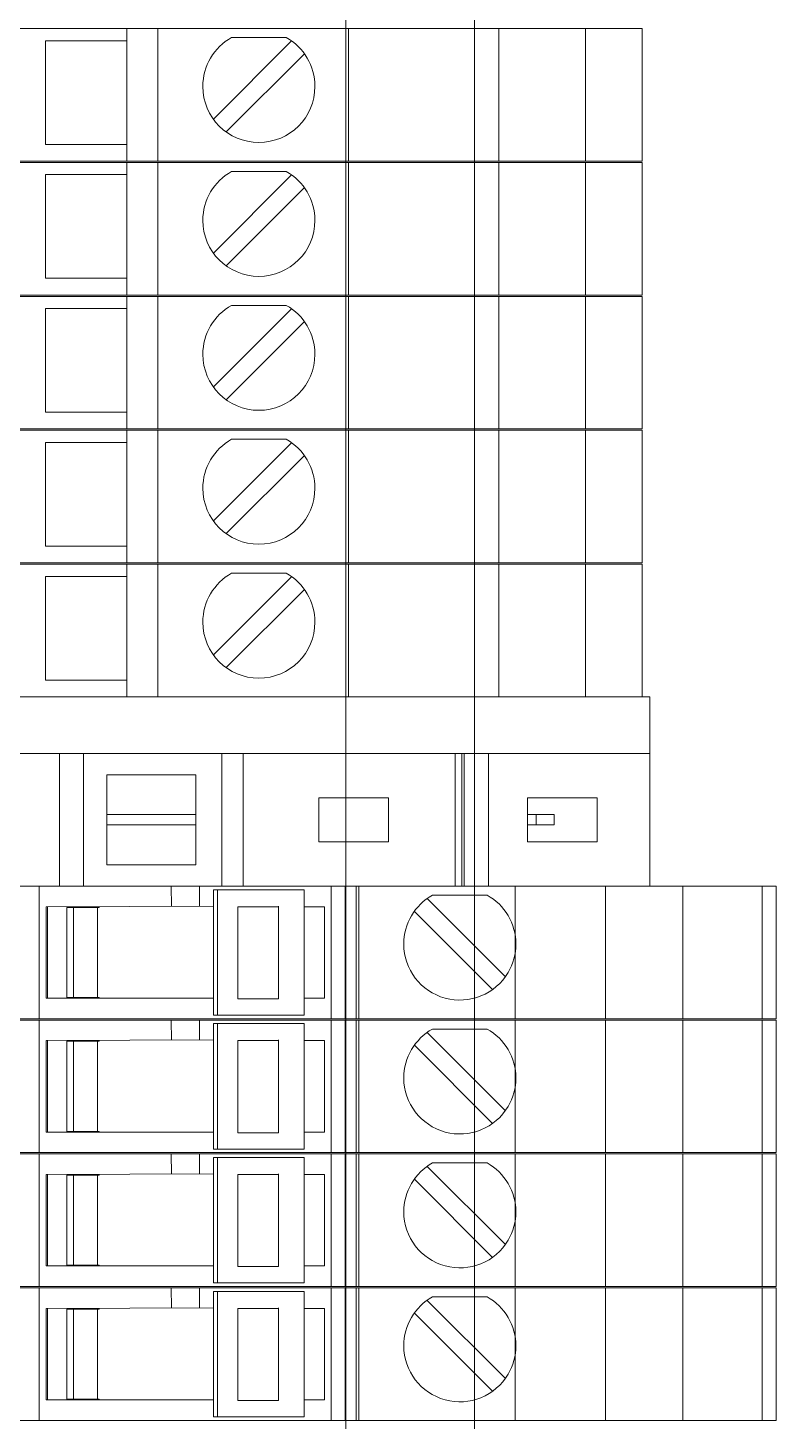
# Model space of a CAD drawing. Header units: millimetres. Extents: x 4962 to 7449, y 754 to 2938.
# Drawn here: x 6825.3 to 6854.3, y 2097.8 to 2151.9 of the extents above; entities that cross this region are included whole.
import ezdxf

# ---------------------------------------------------------------- set-up
doc = ezdxf.new("R2010")
doc.units = ezdxf.units.MM
doc.layers.add('000-PI-Oprema', color=30, linetype='Continuous', lineweight=5)
doc.layers.add('000-PI-ORMAR', color=2, linetype='Continuous')
doc.layers.add('004-PI-DIN Šina', color=3, linetype='Continuous')

msp = doc.modelspace()

# ---------------------------------------------------------------- linework, layer by layer
at = {"color": 0, "linetype": 'ByBlock', "lineweight": 0, "ltscale": 0.25}
msp.add_lwpolyline([(6800.846, 2125.885), (6800.846, 2118.535), (6849.446, 2118.535), (6849.446, 2125.885), (6800.846, 2125.885)], dxfattribs=at)
at = {"layer": '000-PI-Oprema', "color": 0, "linetype": 'ByBlock', "lineweight": 0}
for p, q in [((6849.446, 2125.885), (6800.846, 2125.885)), ((6849.446, 2118.535), (6849.446, 2125.885)), ((6824.865, 2123.685), (6826.537, 2123.685)), ((6827.462, 2123.685), (6826.537, 2123.685)), ((6826.537, 2123.685), (6826.537, 2118.535)), ((6832.836, 2123.685), (6827.462, 2123.685)), ((6827.462, 2123.685), (6827.462, 2118.535)), ((6832.836, 2123.685), (6832.836, 2118.535)), ((6833.656, 2123.685), (6832.836, 2123.685)), ((6833.656, 2118.535), (6833.656, 2123.685)), ((6833.656, 2123.685), (6841.886, 2123.685)), ((6841.886, 2123.685), (6841.886, 2118.535)), ((6841.886, 2123.685), (6842.144, 2123.685)), ((6842.144, 2118.535), (6842.144, 2123.685)), ((6842.144, 2123.685), (6842.244, 2123.685)), ((6843.181, 2123.685), (6842.244, 2123.685)), ((6842.244, 2118.535), (6842.244, 2123.685)), ((6843.181, 2123.685), (6849.446, 2123.685)), ((6843.181, 2118.535), (6843.181, 2123.685)), ((6828.371, 2122.86), (6831.821, 2122.86)), ((6828.371, 2121.31), (6828.371, 2122.86)), ((6831.821, 2122.86), (6831.821, 2121.31)), ((6836.596, 2121.96), (6839.296, 2121.96)), ((6836.596, 2120.26), (6836.596, 2121.96)), ((6839.296, 2121.96), (6839.296, 2120.26)), ((6844.696, 2121.31), (6844.696, 2121.96)), ((6844.696, 2121.96), (6847.396, 2121.96)), ((6847.396, 2121.96), (6847.396, 2120.26)), ((6828.371, 2121.31), (6831.821, 2121.31)), ((6828.371, 2120.91), (6828.371, 2121.31)), ((6831.821, 2121.31), (6831.821, 2120.91)), ((6844.696, 2120.91), (6844.696, 2121.31)), ((6844.696, 2121.31), (6845.032, 2121.31)), ((6845.032, 2121.31), (6845.032, 2120.91)), ((6845.732, 2121.31), (6845.032, 2121.31)), ((6845.732, 2121.31), (6845.732, 2120.91)), ((6828.371, 2120.91), (6831.821, 2120.91)), ((6828.371, 2119.36), (6828.371, 2120.91)), ((6831.821, 2120.91), (6831.821, 2119.36)), ((6844.696, 2120.91), (6845.032, 2120.91)), ((6844.696, 2120.26), (6844.696, 2120.91)), ((6845.732, 2120.91), (6845.032, 2120.91)), ((6839.296, 2120.26), (6836.596, 2120.26)), ((6847.396, 2120.26), (6844.696, 2120.26)), ((6831.821, 2119.36), (6828.371, 2119.36)), ((6824.546, 2118.535), (6825.746, 2118.535)), ((6825.746, 2118.535), (6830.871, 2118.535)), ((6825.746, 2118.535), (6825.746, 2113.385)), ((6830.346, 2118.535), (6830.346, 2118.535)), ((6831.967, 2118.535), (6830.871, 2118.535)), ((6830.871, 2118.535), (6830.871, 2118.535)), ((6830.871, 2118.535), (6830.874, 2117.754)), ((6831.971, 2118.535), (6831.967, 2118.535)), ((6831.971, 2118.535), (6854.346, 2118.535)), ((6831.971, 2118.535), (6831.971, 2118.535)), ((6831.971, 2117.758), (6831.971, 2118.535)), ((6832.505, 2118.395), (6832.663, 2118.395)), ((6832.505, 2118.395), (6832.505, 2117.71)), ((6832.663, 2118.395), (6832.663, 2113.525)), ((6832.663, 2118.395), (6836.034, 2118.395)), ((6835.396, 2118.535), (6835.396, 2118.535)), ((6836.034, 2113.525), (6836.034, 2118.395)), ((6836.034, 2118.395), (6836.034, 2118.395)), ((6837.077, 2113.385), (6837.077, 2118.535)), ((6837.619, 2118.535), (6837.619, 2113.385)), ((6838.046, 2118.535), (6838.046, 2118.535)), ((6838.046, 2118.535), (6838.046, 2113.385)), ((6838.146, 2113.385), (6838.146, 2118.535)), ((6840.801, 2118.05), (6840.801, 2118.05)), ((6840.801, 2118.05), (6843.837, 2115.015)), ((6841.013, 2118.185), (6841.013, 2118.185)), ((6841.013, 2118.185), (6843.13, 2118.185)), ((6843.13, 2118.185), (6843.13, 2118.185)), ((6844.222, 2113.385), (6844.222, 2118.535)), ((6847.722, 2113.385), (6847.722, 2118.535)), ((6850.722, 2113.385), (6850.722, 2118.535)), ((6853.799, 2118.535), (6853.799, 2113.385)), ((6854.346, 2113.385), (6854.346, 2118.535)), ((6826.021, 2117.735), (6832.505, 2117.76)), ((6826.021, 2117.735), (6826.021, 2117.735)), ((6826.021, 2114.185), (6826.021, 2117.735)), ((6826.071, 2117.735), (6826.071, 2114.185)), ((6826.821, 2117.71), (6827.071, 2117.71)), ((6826.821, 2117.71), (6826.821, 2117.71)), ((6826.821, 2114.21), (6826.821, 2117.71)), ((6827.071, 2114.185), (6827.071, 2117.735)), ((6827.071, 2117.71), (6828.071, 2117.71)), ((6828.008, 2114.21), (6828.008, 2117.71)), ((6828.071, 2117.735), (6828.071, 2117.71)), ((6832.505, 2117.71), (6832.505, 2114.21)), ((6833.46, 2117.735), (6835.027, 2117.735)), ((6833.46, 2117.735), (6833.46, 2114.21)), ((6835.027, 2114.16), (6835.027, 2117.76)), ((6836.034, 2117.735), (6836.821, 2117.735)), ((6836.821, 2117.735), (6836.821, 2117.735)), ((6836.821, 2114.185), (6836.821, 2117.735)), ((6838.146, 2114.985), (6838.146, 2117.585)), ((6838.146, 2117.585), (6838.146, 2117.585)), ((6840.306, 2117.555), (6840.306, 2117.555)), ((6843.342, 2114.52), (6840.306, 2117.555)), ((6838.146, 2114.985), (6838.146, 2114.985)), ((6843.837, 2115.015), (6843.837, 2115.015)), ((6843.342, 2114.52), (6843.342, 2114.52)), ((6826.021, 2114.185), (6832.505, 2114.185)), ((6826.021, 2114.185), (6826.021, 2114.185)), ((6826.821, 2114.21), (6826.821, 2114.21)), ((6826.821, 2114.21), (6827.071, 2114.21)), ((6827.071, 2114.21), (6828.071, 2114.21)), ((6828.071, 2114.21), (6828.071, 2114.185)), ((6832.505, 2113.525), (6832.505, 2114.21)), ((6833.46, 2114.21), (6833.46, 2114.16)), ((6833.618, 2114.16), (6833.46, 2114.16)), ((6835.027, 2114.16), (6833.618, 2114.16)), ((6836.034, 2114.185), (6836.821, 2114.185)), ((6836.821, 2114.185), (6836.821, 2114.185)), ((6824.546, 2113.385), (6825.746, 2113.385)), ((6824.546, 2113.335), (6825.746, 2113.335)), ((6825.746, 2113.385), (6843.946, 2113.385)), ((6825.746, 2113.335), (6830.871, 2113.335)), ((6825.746, 2113.335), (6825.746, 2108.185)), ((6830.346, 2113.385), (6830.346, 2113.385)), ((6830.346, 2113.335), (6830.346, 2113.335)), ((6831.967, 2113.335), (6830.871, 2113.335)), ((6830.871, 2113.335), (6830.871, 2113.335)), ((6830.871, 2113.335), (6830.874, 2112.554)), ((6831.971, 2113.335), (6831.967, 2113.335)), ((6831.971, 2113.335), (6854.346, 2113.335)), ((6831.971, 2113.335), (6831.971, 2113.335)), ((6831.971, 2112.558), (6831.971, 2113.335)), ((6832.505, 2113.525), (6832.663, 2113.525)), ((6832.505, 2113.195), (6832.663, 2113.195)), ((6832.505, 2113.195), (6832.505, 2112.51)), ((6832.663, 2113.525), (6836.034, 2113.525)), ((6832.663, 2113.195), (6832.663, 2108.325)), ((6832.663, 2113.195), (6836.034, 2113.195)), ((6835.396, 2113.385), (6835.396, 2113.385)), ((6835.396, 2113.335), (6835.396, 2113.335)), ((6836.034, 2113.525), (6836.034, 2113.525)), ((6836.034, 2108.325), (6836.034, 2113.195)), ((6836.034, 2113.195), (6836.034, 2113.195)), ((6837.077, 2108.185), (6837.077, 2113.335)), ((6837.619, 2113.335), (6837.619, 2108.185)), ((6838.046, 2113.385), (6838.046, 2113.385)), ((6838.046, 2113.335), (6838.046, 2113.335)), ((6838.046, 2113.335), (6838.046, 2108.185)), ((6838.146, 2108.185), (6838.146, 2113.335)), ((6854.346, 2113.385), (6843.946, 2113.385)), ((6844.222, 2108.185), (6844.222, 2113.335)), ((6847.722, 2108.185), (6847.722, 2113.335)), ((6850.722, 2108.185), (6850.722, 2113.335)), ((6853.799, 2113.335), (6853.799, 2108.185)), ((6854.346, 2108.185), (6854.346, 2113.335)), ((6840.801, 2112.85), (6840.801, 2112.85)), ((6840.801, 2112.85), (6843.837, 2109.815)), ((6841.013, 2112.985), (6841.013, 2112.985)), ((6841.013, 2112.985), (6843.13, 2112.985)), ((6843.13, 2112.985), (6843.13, 2112.985)), ((6826.021, 2112.535), (6832.505, 2112.56)), ((6826.021, 2112.535), (6826.021, 2112.535)), ((6826.021, 2108.985), (6826.021, 2112.535)), ((6826.071, 2112.535), (6826.071, 2108.985)), ((6826.821, 2112.51), (6827.071, 2112.51)), ((6826.821, 2112.51), (6826.821, 2112.51)), ((6826.821, 2109.01), (6826.821, 2112.51)), ((6827.071, 2108.985), (6827.071, 2112.535)), ((6827.071, 2112.51), (6828.071, 2112.51)), ((6828.008, 2109.01), (6828.008, 2112.51)), ((6828.071, 2112.535), (6828.071, 2112.51)), ((6832.505, 2112.51), (6832.505, 2109.01)), ((6833.46, 2112.535), (6835.027, 2112.535)), ((6833.46, 2112.535), (6833.46, 2109.01)), ((6835.027, 2108.96), (6835.027, 2112.56)), ((6836.034, 2112.535), (6836.821, 2112.535)), ((6836.821, 2112.535), (6836.821, 2112.535)), ((6836.821, 2108.985), (6836.821, 2112.535)), ((6838.146, 2109.785), (6838.146, 2112.385)), ((6838.146, 2112.385), (6838.146, 2112.385)), ((6840.306, 2112.355), (6840.306, 2112.355)), ((6843.342, 2109.32), (6840.306, 2112.355)), ((6838.146, 2109.785), (6838.146, 2109.785)), ((6843.837, 2109.815), (6843.837, 2109.815)), ((6826.021, 2108.985), (6832.505, 2108.985)), ((6826.021, 2108.985), (6826.021, 2108.985)), ((6826.821, 2109.01), (6826.821, 2109.01)), ((6826.821, 2109.01), (6827.071, 2109.01)), ((6827.071, 2109.01), (6828.071, 2109.01)), ((6828.071, 2109.01), (6828.071, 2108.985)), ((6832.505, 2108.325), (6832.505, 2109.01)), ((6833.46, 2109.01), (6833.46, 2108.96)), ((6833.618, 2108.96), (6833.46, 2108.96)), ((6835.027, 2108.96), (6833.618, 2108.96)), ((6836.034, 2108.985), (6836.821, 2108.985)), ((6836.821, 2108.985), (6836.821, 2108.985)), ((6843.342, 2109.32), (6843.342, 2109.32)), ((6832.505, 2108.325), (6832.663, 2108.325)), ((6832.663, 2108.325), (6836.034, 2108.325)), ((6836.034, 2108.325), (6836.034, 2108.325)), ((6824.546, 2108.185), (6825.746, 2108.185)), ((6824.546, 2108.135), (6825.746, 2108.135)), ((6825.746, 2108.185), (6843.946, 2108.185)), ((6825.746, 2108.135), (6830.871, 2108.135)), ((6825.746, 2108.135), (6825.746, 2102.985)), ((6830.346, 2108.185), (6830.346, 2108.185)), ((6830.346, 2108.135), (6830.346, 2108.135)), ((6831.967, 2108.135), (6830.871, 2108.135)), ((6830.871, 2108.135), (6830.871, 2108.135)), ((6830.871, 2108.135), (6830.874, 2107.354)), ((6831.971, 2108.135), (6831.967, 2108.135)), ((6831.971, 2108.135), (6854.346, 2108.135)), ((6831.971, 2108.135), (6831.971, 2108.135)), ((6831.971, 2107.358), (6831.971, 2108.135)), ((6832.505, 2107.995), (6832.663, 2107.995)), ((6832.505, 2107.995), (6832.505, 2107.31)), ((6832.663, 2107.995), (6832.663, 2103.125)), ((6832.663, 2107.995), (6836.034, 2107.995)), ((6835.396, 2108.185), (6835.396, 2108.185)), ((6835.396, 2108.135), (6835.396, 2108.135)), ((6836.034, 2103.125), (6836.034, 2107.995)), ((6836.034, 2107.995), (6836.034, 2107.995)), ((6837.077, 2102.985), (6837.077, 2108.135)), ((6837.619, 2108.135), (6837.619, 2102.985)), ((6838.046, 2108.185), (6838.046, 2108.185)), ((6838.046, 2108.135), (6838.046, 2108.135)), ((6838.046, 2108.135), (6838.046, 2102.985)), ((6838.146, 2102.985), (6838.146, 2108.135)), ((6841.013, 2107.785), (6841.013, 2107.785)), ((6841.013, 2107.785), (6843.13, 2107.785)), ((6843.13, 2107.785), (6843.13, 2107.785)), ((6854.346, 2108.185), (6843.946, 2108.185)), ((6844.222, 2102.985), (6844.222, 2108.135)), ((6847.722, 2102.985), (6847.722, 2108.135)), ((6850.722, 2102.985), (6850.722, 2108.135)), ((6853.799, 2108.135), (6853.799, 2102.985)), ((6854.346, 2102.985), (6854.346, 2108.135)), ((6826.021, 2107.335), (6832.505, 2107.36)), ((6826.021, 2107.335), (6826.021, 2107.335)), ((6826.021, 2103.785), (6826.021, 2107.335)), ((6826.071, 2107.335), (6826.071, 2103.785)), ((6826.821, 2107.31), (6827.071, 2107.31)), ((6826.821, 2107.31), (6826.821, 2107.31)), ((6826.821, 2103.81), (6826.821, 2107.31)), ((6827.071, 2103.785), (6827.071, 2107.335)), ((6827.071, 2107.31), (6828.071, 2107.31)), ((6828.008, 2103.81), (6828.008, 2107.31)), ((6828.071, 2107.335), (6828.071, 2107.31)), ((6832.505, 2107.31), (6832.505, 2103.81)), ((6833.46, 2107.335), (6835.027, 2107.335)), ((6833.46, 2107.335), (6833.46, 2103.81)), ((6835.027, 2103.76), (6835.027, 2107.36)), ((6836.034, 2107.335), (6836.821, 2107.335)), ((6836.821, 2107.335), (6836.821, 2107.335)), ((6836.821, 2103.785), (6836.821, 2107.335)), ((6840.801, 2107.65), (6840.801, 2107.65)), ((6840.801, 2107.65), (6843.837, 2104.615)), ((6838.146, 2104.585), (6838.146, 2107.185)), ((6838.146, 2107.185), (6838.146, 2107.185)), ((6840.306, 2107.155), (6840.306, 2107.155)), ((6843.342, 2104.12), (6840.306, 2107.155)), ((6838.146, 2104.585), (6838.146, 2104.585)), ((6843.837, 2104.615), (6843.837, 2104.615)), ((6843.342, 2104.12), (6843.342, 2104.12)), ((6826.021, 2103.785), (6832.505, 2103.785)), ((6826.021, 2103.785), (6826.021, 2103.785)), ((6826.821, 2103.81), (6826.821, 2103.81)), ((6826.821, 2103.81), (6827.071, 2103.81)), ((6827.071, 2103.81), (6828.071, 2103.81)), ((6828.071, 2103.81), (6828.071, 2103.785)), ((6832.505, 2103.125), (6832.505, 2103.81)), ((6833.46, 2103.81), (6833.46, 2103.76)), ((6833.618, 2103.76), (6833.46, 2103.76)), ((6835.027, 2103.76), (6833.618, 2103.76)), ((6836.034, 2103.785), (6836.821, 2103.785)), ((6836.821, 2103.785), (6836.821, 2103.785)), ((6824.546, 2102.985), (6825.746, 2102.985)), ((6824.546, 2102.935), (6825.746, 2102.935)), ((6825.746, 2102.985), (6843.946, 2102.985)), ((6825.746, 2102.935), (6830.871, 2102.935)), ((6825.746, 2102.935), (6825.746, 2097.785)), ((6830.346, 2102.985), (6830.346, 2102.985)), ((6830.346, 2102.935), (6830.346, 2102.935)), ((6831.967, 2102.935), (6830.871, 2102.935)), ((6830.871, 2102.935), (6830.871, 2102.935)), ((6830.871, 2102.935), (6830.874, 2102.154)), ((6831.971, 2102.935), (6831.967, 2102.935)), ((6831.971, 2102.935), (6854.346, 2102.935)), ((6831.971, 2102.935), (6831.971, 2102.935)), ((6831.971, 2102.158), (6831.971, 2102.935)), ((6832.505, 2103.125), (6832.663, 2103.125)), ((6832.663, 2103.125), (6836.034, 2103.125)), ((6835.396, 2102.985), (6835.396, 2102.985)), ((6835.396, 2102.935), (6835.396, 2102.935)), ((6836.034, 2103.125), (6836.034, 2103.125)), ((6837.077, 2097.785), (6837.077, 2102.935)), ((6837.619, 2102.935), (6837.619, 2097.785)), ((6838.046, 2102.985), (6838.046, 2102.985)), ((6838.046, 2102.935), (6838.046, 2102.935)), ((6838.046, 2102.935), (6838.046, 2097.785)), ((6838.146, 2097.785), (6838.146, 2102.935)), ((6854.346, 2102.985), (6843.946, 2102.985)), ((6844.222, 2097.785), (6844.222, 2102.935)), ((6847.722, 2097.785), (6847.722, 2102.935)), ((6850.722, 2097.785), (6850.722, 2102.935)), ((6853.799, 2102.935), (6853.799, 2097.785)), ((6854.346, 2097.785), (6854.346, 2102.935)), ((6832.505, 2102.795), (6832.663, 2102.795)), ((6832.505, 2102.795), (6832.505, 2102.11)), ((6832.663, 2102.795), (6832.663, 2097.925)), ((6832.663, 2102.795), (6836.034, 2102.795)), ((6836.034, 2097.925), (6836.034, 2102.795)), ((6836.034, 2102.795), (6836.034, 2102.795)), ((6840.801, 2102.45), (6840.801, 2102.45)), ((6840.801, 2102.45), (6843.837, 2099.415)), ((6841.013, 2102.585), (6841.013, 2102.585)), ((6841.013, 2102.585), (6843.13, 2102.585)), ((6843.13, 2102.585), (6843.13, 2102.585)), ((6826.021, 2102.135), (6832.505, 2102.16)), ((6826.021, 2102.135), (6826.021, 2102.135)), ((6826.021, 2098.585), (6826.021, 2102.135)), ((6826.071, 2102.135), (6826.071, 2098.585)), ((6826.821, 2102.11), (6827.071, 2102.11)), ((6826.821, 2102.11), (6826.821, 2102.11)), ((6826.821, 2098.61), (6826.821, 2102.11)), ((6827.071, 2098.585), (6827.071, 2102.135)), ((6827.071, 2102.11), (6828.071, 2102.11)), ((6828.008, 2098.61), (6828.008, 2102.11)), ((6828.071, 2102.135), (6828.071, 2102.11)), ((6832.505, 2102.11), (6832.505, 2098.61)), ((6833.46, 2102.135), (6835.027, 2102.135)), ((6833.46, 2102.135), (6833.46, 2098.61)), ((6835.027, 2098.56), (6835.027, 2102.16)), ((6836.034, 2102.135), (6836.821, 2102.135)), ((6836.821, 2102.135), (6836.821, 2102.135)), ((6836.821, 2098.585), (6836.821, 2102.135)), ((6838.146, 2099.385), (6838.146, 2101.985)), ((6838.146, 2101.985), (6838.146, 2101.985)), ((6840.306, 2101.955), (6840.306, 2101.955)), ((6843.342, 2098.92), (6840.306, 2101.955)), ((6838.146, 2099.385), (6838.146, 2099.385)), ((6843.837, 2099.415), (6843.837, 2099.415)), ((6826.021, 2098.585), (6832.505, 2098.585)), ((6826.021, 2098.585), (6826.021, 2098.585)), ((6826.821, 2098.61), (6826.821, 2098.61)), ((6826.821, 2098.61), (6827.071, 2098.61)), ((6827.071, 2098.61), (6828.071, 2098.61)), ((6828.071, 2098.61), (6828.071, 2098.585)), ((6832.505, 2097.925), (6832.505, 2098.61)), ((6833.46, 2098.61), (6833.46, 2098.56)), ((6833.618, 2098.56), (6833.46, 2098.56)), ((6835.027, 2098.56), (6833.618, 2098.56)), ((6836.034, 2098.585), (6836.821, 2098.585)), ((6836.821, 2098.585), (6836.821, 2098.585)), ((6843.342, 2098.92), (6843.342, 2098.92)), ((6824.546, 2097.785), (6825.746, 2097.785)), ((6825.746, 2097.785), (6843.946, 2097.785)), ((6830.346, 2097.785), (6830.346, 2097.785)), ((6832.505, 2097.925), (6832.663, 2097.925)), ((6832.663, 2097.925), (6836.034, 2097.925)), ((6835.396, 2097.785), (6835.396, 2097.785)), ((6836.034, 2097.925), (6836.034, 2097.925)), ((6838.046, 2097.785), (6838.046, 2097.785)), ((6854.346, 2097.785), (6843.946, 2097.785))]:
    msp.add_line(p, q, dxfattribs=at)
at = {"layer": '000-PI-Oprema', "color": 0, "linetype": 'ByBlock', "lineweight": 0, "ltscale": 0.25}
msp.add_line((6849.446, 2118.535), (6800.846, 2118.535), dxfattribs=at)
at = {"layer": '000-PI-Oprema', "color": 0, "linetype": 'ByBlock', "lineweight": 0}
for centre, start, end in [((6842.071, 2116.285), 119.1246, 180), ((6842.071, 2116.285), 30.4503, 60.8754), ((6842.071, 2116.285), 180, 329.5497), ((6842.071, 2111.085), 119.1246, 180), ((6842.071, 2111.085), 30.4503, 60.8754), ((6842.071, 2111.085), 180, 329.5497), ((6842.071, 2105.885), 119.1246, 180), ((6842.071, 2105.885), 30.4503, 60.8754), ((6842.071, 2105.885), 180, 329.5497), ((6842.071, 2100.685), 119.1246, 180), ((6842.071, 2100.685), 30.4503, 60.8754), ((6842.071, 2100.685), 180, 329.5497)]:
    msp.add_arc(centre, 2.175, start, end, dxfattribs=at)
at = {"layer": '000-PI-Oprema', "color": 0, "linetype": 'ByBlock', "lineweight": 0, "extrusion": (0, 0, -1)}
for centre, start_param, end_param in [((6842.071, 2116.285), -2.102255, -1.570796), ((6842.071, 2116.285), -1.570796, -1.039338), ((6842.071, 2111.085), -2.102255, -1.570796), ((6842.071, 2111.085), -1.570796, -1.039338), ((6842.071, 2105.885), -2.102255, -1.570796), ((6842.071, 2105.885), -1.570796, -1.039338), ((6842.071, 2100.685), -2.102255, -1.570796), ((6842.071, 2100.685), -1.570796, -1.039338)]:
    msp.add_ellipse(centre, major_axis=(0, -2.175), ratio=1, start_param=start_param, end_param=end_param, dxfattribs=at)
at = {"layer": '000-PI-ORMAR', "color": 0, "linetype": 'ByBlock', "lineweight": 0}
for p, q in [((6821.146, 2151.835), (6829.146, 2151.835)), ((6829.146, 2151.835), (6829.146, 2151.835)), ((6829.146, 2151.835), (6830.346, 2151.835)), ((6829.146, 2151.835), (6829.146, 2146.685)), ((6830.346, 2151.835), (6837.746, 2151.835)), ((6830.346, 2151.835), (6830.346, 2146.685)), ((6837.746, 2151.835), (6840.321, 2151.835)), ((6837.746, 2151.835), (6837.746, 2146.685)), ((6842.829, 2151.835), (6840.321, 2151.835)), ((6841.146, 2151.835), (6841.146, 2151.835)), ((6841.446, 2151.835), (6841.446, 2151.835)), ((6842.346, 2151.835), (6842.346, 2151.835)), ((6843.212, 2151.835), (6842.829, 2151.835)), ((6843.212, 2151.835), (6845.355, 2151.835)), ((6843.585, 2151.835), (6843.585, 2146.685)), ((6844.896, 2151.835), (6844.896, 2151.835)), ((6845.355, 2151.835), (6846.946, 2151.835)), ((6846.946, 2151.835), (6846.946, 2151.835)), ((6846.946, 2151.835), (6848.146, 2151.835)), ((6846.946, 2151.835), (6846.946, 2146.685)), ((6847.646, 2151.835), (6847.646, 2151.835)), ((6848.146, 2151.835), (6848.146, 2151.835)), ((6848.146, 2151.835), (6848.464, 2151.835)), ((6849.146, 2151.835), (6848.464, 2151.835)), ((6849.146, 2151.835), (6849.146, 2151.835)), ((6849.146, 2151.835), (6849.146, 2146.685)), ((6825.996, 2147.335), (6825.996, 2151.36)), ((6825.996, 2151.36), (6829.146, 2151.36)), ((6825.996, 2151.36), (6825.996, 2151.36)), ((6829.146, 2151.36), (6829.146, 2151.36)), ((6835.542, 2151.35), (6832.506, 2148.315)), ((6833.213, 2151.485), (6833.213, 2151.485)), ((6835.33, 2151.485), (6833.213, 2151.485)), ((6835.33, 2151.485), (6835.33, 2151.485)), ((6835.542, 2151.35), (6835.542, 2151.35)), ((6830.346, 2150.885), (6830.346, 2148.285)), ((6830.346, 2150.885), (6830.346, 2150.885)), ((6833.001, 2147.82), (6836.037, 2150.855)), ((6836.037, 2150.855), (6836.037, 2150.855)), ((6832.506, 2148.315), (6832.506, 2148.315)), ((6830.346, 2148.285), (6830.346, 2148.285)), ((6833.001, 2147.82), (6833.001, 2147.82)), ((6829.146, 2147.335), (6825.996, 2147.335)), ((6825.996, 2147.335), (6825.996, 2147.335)), ((6829.146, 2147.335), (6829.146, 2147.335)), ((6821.146, 2146.685), (6829.146, 2146.685)), ((6821.146, 2146.635), (6829.146, 2146.635)), ((6825.996, 2142.135), (6825.996, 2146.16)), ((6825.996, 2146.16), (6829.146, 2146.16)), ((6825.996, 2146.16), (6825.996, 2146.16)), ((6829.146, 2146.685), (6830.346, 2146.685)), ((6829.146, 2146.685), (6829.146, 2146.685)), ((6829.146, 2146.635), (6829.146, 2146.635)), ((6829.146, 2146.635), (6830.346, 2146.635)), ((6829.146, 2146.635), (6829.146, 2141.485)), ((6829.146, 2146.16), (6829.146, 2146.16)), ((6830.346, 2146.685), (6837.746, 2146.685)), ((6830.346, 2146.635), (6837.746, 2146.635)), ((6830.346, 2146.635), (6830.346, 2141.485)), ((6835.542, 2146.15), (6832.506, 2143.115)), ((6833.213, 2146.285), (6833.213, 2146.285)), ((6835.33, 2146.285), (6833.213, 2146.285)), ((6835.33, 2146.285), (6835.33, 2146.285)), ((6835.542, 2146.15), (6835.542, 2146.15)), ((6837.746, 2146.685), (6840.321, 2146.685)), ((6837.746, 2146.635), (6840.321, 2146.635)), ((6837.746, 2146.635), (6837.746, 2141.485)), ((6840.321, 2146.685), (6842.829, 2146.685)), ((6842.829, 2146.635), (6840.321, 2146.635)), ((6841.146, 2146.635), (6841.146, 2146.635)), ((6841.446, 2146.685), (6841.446, 2146.685)), ((6841.446, 2146.635), (6841.446, 2146.635)), ((6842.346, 2146.685), (6842.346, 2146.685)), ((6842.346, 2146.635), (6842.346, 2146.635)), ((6842.829, 2146.685), (6843.212, 2146.685)), ((6843.212, 2146.635), (6842.829, 2146.635)), ((6843.212, 2146.685), (6845.355, 2146.685)), ((6843.212, 2146.635), (6845.355, 2146.635)), ((6843.585, 2146.635), (6843.585, 2141.485)), ((6844.896, 2146.685), (6844.896, 2146.685)), ((6844.896, 2146.635), (6844.896, 2146.635)), ((6845.355, 2146.685), (6846.946, 2146.685)), ((6845.355, 2146.635), (6846.946, 2146.635)), ((6846.946, 2146.685), (6848.146, 2146.685)), ((6846.946, 2146.685), (6846.946, 2146.685)), ((6846.946, 2146.635), (6846.946, 2146.635)), ((6846.946, 2146.635), (6848.146, 2146.635)), ((6846.946, 2146.635), (6846.946, 2141.485)), ((6847.646, 2146.635), (6847.646, 2146.635)), ((6848.146, 2146.685), (6848.464, 2146.685)), ((6848.146, 2146.685), (6848.146, 2146.685)), ((6848.146, 2146.635), (6848.146, 2146.635)), ((6848.146, 2146.635), (6848.464, 2146.635)), ((6849.146, 2146.685), (6848.464, 2146.685)), ((6849.146, 2146.635), (6848.464, 2146.635)), ((6849.146, 2146.685), (6849.146, 2146.685)), ((6849.146, 2146.635), (6849.146, 2146.635)), ((6849.146, 2146.635), (6849.146, 2141.485)), ((6830.346, 2145.685), (6830.346, 2143.085)), ((6830.346, 2145.685), (6830.346, 2145.685)), ((6833.001, 2142.62), (6836.037, 2145.655)), ((6836.037, 2145.655), (6836.037, 2145.655)), ((6830.346, 2143.085), (6830.346, 2143.085)), ((6832.506, 2143.115), (6832.506, 2143.115)), ((6833.001, 2142.62), (6833.001, 2142.62)), ((6829.146, 2142.135), (6825.996, 2142.135)), ((6825.996, 2142.135), (6825.996, 2142.135)), ((6829.146, 2142.135), (6829.146, 2142.135)), ((6821.146, 2141.485), (6829.146, 2141.485)), ((6821.146, 2141.435), (6829.146, 2141.435)), ((6829.146, 2141.485), (6830.346, 2141.485)), ((6829.146, 2141.485), (6829.146, 2141.485)), ((6829.146, 2141.435), (6829.146, 2141.435)), ((6829.146, 2141.435), (6830.346, 2141.435)), ((6829.146, 2141.435), (6829.146, 2136.285)), ((6830.346, 2141.485), (6837.746, 2141.485)), ((6830.346, 2141.435), (6837.746, 2141.435)), ((6830.346, 2141.435), (6830.346, 2136.285)), ((6837.746, 2141.485), (6840.321, 2141.485)), ((6837.746, 2141.435), (6840.321, 2141.435)), ((6837.746, 2141.435), (6837.746, 2136.285)), ((6840.321, 2141.485), (6842.829, 2141.485)), ((6842.829, 2141.435), (6840.321, 2141.435)), ((6841.146, 2141.435), (6841.146, 2141.435)), ((6841.446, 2141.485), (6841.446, 2141.485)), ((6841.446, 2141.435), (6841.446, 2141.435)), ((6842.346, 2141.485), (6842.346, 2141.485)), ((6842.346, 2141.435), (6842.346, 2141.435)), ((6842.829, 2141.485), (6843.212, 2141.485)), ((6843.212, 2141.435), (6842.829, 2141.435)), ((6843.212, 2141.485), (6845.355, 2141.485)), ((6843.212, 2141.435), (6845.355, 2141.435)), ((6843.585, 2141.435), (6843.585, 2136.285)), ((6844.896, 2141.485), (6844.896, 2141.485)), ((6844.896, 2141.435), (6844.896, 2141.435)), ((6845.355, 2141.485), (6846.946, 2141.485)), ((6845.355, 2141.435), (6846.946, 2141.435)), ((6846.946, 2141.485), (6848.146, 2141.485)), ((6846.946, 2141.485), (6846.946, 2141.485)), ((6846.946, 2141.435), (6846.946, 2141.435)), ((6846.946, 2141.435), (6848.146, 2141.435)), ((6846.946, 2141.435), (6846.946, 2136.285)), ((6847.646, 2141.435), (6847.646, 2141.435)), ((6848.146, 2141.485), (6848.464, 2141.485)), ((6848.146, 2141.485), (6848.146, 2141.485)), ((6848.146, 2141.435), (6848.146, 2141.435)), ((6848.146, 2141.435), (6848.464, 2141.435)), ((6849.146, 2141.485), (6848.464, 2141.485)), ((6849.146, 2141.435), (6848.464, 2141.435)), ((6849.146, 2141.485), (6849.146, 2141.485)), ((6849.146, 2141.435), (6849.146, 2141.435)), ((6849.146, 2141.435), (6849.146, 2136.285)), ((6825.996, 2136.935), (6825.996, 2140.96)), ((6825.996, 2140.96), (6829.146, 2140.96)), ((6825.996, 2140.96), (6825.996, 2140.96)), ((6829.146, 2140.96), (6829.146, 2140.96)), ((6835.542, 2140.95), (6832.506, 2137.915)), ((6833.213, 2141.085), (6833.213, 2141.085)), ((6835.33, 2141.085), (6833.213, 2141.085)), ((6835.33, 2141.085), (6835.33, 2141.085)), ((6835.542, 2140.95), (6835.542, 2140.95)), ((6830.346, 2140.485), (6830.346, 2137.885)), ((6830.346, 2140.485), (6830.346, 2140.485)), ((6833.001, 2137.42), (6836.037, 2140.455)), ((6836.037, 2140.455), (6836.037, 2140.455)), ((6830.346, 2137.885), (6830.346, 2137.885)), ((6832.506, 2137.915), (6832.506, 2137.915)), ((6833.001, 2137.42), (6833.001, 2137.42)), ((6829.146, 2136.935), (6825.996, 2136.935)), ((6825.996, 2136.935), (6825.996, 2136.935)), ((6829.146, 2136.935), (6829.146, 2136.935)), ((6821.146, 2136.285), (6829.146, 2136.285)), ((6821.146, 2136.235), (6829.146, 2136.235)), ((6829.146, 2136.285), (6830.346, 2136.285)), ((6829.146, 2136.285), (6829.146, 2136.285)), ((6829.146, 2136.235), (6829.146, 2136.235)), ((6829.146, 2136.235), (6830.346, 2136.235)), ((6829.146, 2136.235), (6829.146, 2131.085)), ((6830.346, 2136.285), (6837.746, 2136.285)), ((6830.346, 2136.235), (6837.746, 2136.235)), ((6830.346, 2136.235), (6830.346, 2131.085)), ((6833.213, 2135.885), (6833.213, 2135.885)), ((6835.33, 2135.885), (6833.213, 2135.885)), ((6835.33, 2135.885), (6835.33, 2135.885)), ((6837.746, 2136.285), (6840.321, 2136.285)), ((6837.746, 2136.235), (6840.321, 2136.235)), ((6837.746, 2136.235), (6837.746, 2131.085)), ((6840.321, 2136.285), (6842.829, 2136.285)), ((6842.829, 2136.235), (6840.321, 2136.235)), ((6841.146, 2136.235), (6841.146, 2136.235)), ((6841.446, 2136.285), (6841.446, 2136.285)), ((6841.446, 2136.235), (6841.446, 2136.235)), ((6842.346, 2136.285), (6842.346, 2136.285)), ((6842.346, 2136.235), (6842.346, 2136.235)), ((6842.829, 2136.285), (6843.212, 2136.285)), ((6843.212, 2136.235), (6842.829, 2136.235)), ((6843.212, 2136.285), (6845.355, 2136.285)), ((6843.212, 2136.235), (6845.355, 2136.235)), ((6843.585, 2136.235), (6843.585, 2131.085)), ((6844.896, 2136.285), (6844.896, 2136.285)), ((6844.896, 2136.235), (6844.896, 2136.235)), ((6845.355, 2136.285), (6846.946, 2136.285)), ((6845.355, 2136.235), (6846.946, 2136.235)), ((6846.946, 2136.285), (6848.146, 2136.285)), ((6846.946, 2136.285), (6846.946, 2136.285)), ((6846.946, 2136.235), (6846.946, 2136.235)), ((6846.946, 2136.235), (6848.146, 2136.235)), ((6846.946, 2136.235), (6846.946, 2131.085)), ((6847.646, 2136.235), (6847.646, 2136.235)), ((6848.146, 2136.285), (6848.464, 2136.285)), ((6848.146, 2136.285), (6848.146, 2136.285)), ((6848.146, 2136.235), (6848.146, 2136.235)), ((6848.146, 2136.235), (6848.464, 2136.235)), ((6849.146, 2136.285), (6848.464, 2136.285)), ((6849.146, 2136.235), (6848.464, 2136.235)), ((6849.146, 2136.285), (6849.146, 2136.285)), ((6849.146, 2136.235), (6849.146, 2136.235)), ((6849.146, 2136.235), (6849.146, 2131.085)), ((6825.996, 2131.735), (6825.996, 2135.76)), ((6825.996, 2135.76), (6829.146, 2135.76)), ((6825.996, 2135.76), (6825.996, 2135.76)), ((6829.146, 2135.76), (6829.146, 2135.76)), ((6835.542, 2135.75), (6832.506, 2132.715)), ((6835.542, 2135.75), (6835.542, 2135.75)), ((6830.346, 2135.285), (6830.346, 2132.685)), ((6830.346, 2135.285), (6830.346, 2135.285)), ((6833.001, 2132.22), (6836.037, 2135.255)), ((6836.037, 2135.255), (6836.037, 2135.255)), ((6830.346, 2132.685), (6830.346, 2132.685)), ((6832.506, 2132.715), (6832.506, 2132.715)), ((6833.001, 2132.22), (6833.001, 2132.22)), ((6829.146, 2131.735), (6825.996, 2131.735)), ((6825.996, 2131.735), (6825.996, 2131.735)), ((6829.146, 2131.735), (6829.146, 2131.735)), ((6821.146, 2131.085), (6829.146, 2131.085)), ((6821.146, 2131.035), (6829.146, 2131.035)), ((6829.146, 2131.085), (6830.346, 2131.085)), ((6829.146, 2131.085), (6829.146, 2131.085)), ((6829.146, 2131.035), (6829.146, 2131.035)), ((6829.146, 2131.035), (6830.346, 2131.035)), ((6829.146, 2131.035), (6829.146, 2125.885)), ((6830.346, 2131.085), (6837.746, 2131.085)), ((6830.346, 2131.035), (6837.746, 2131.035)), ((6830.346, 2131.035), (6830.346, 2125.885)), ((6837.746, 2131.085), (6840.321, 2131.085)), ((6837.746, 2131.035), (6840.321, 2131.035)), ((6837.746, 2131.035), (6837.746, 2125.885)), ((6840.321, 2131.085), (6842.829, 2131.085)), ((6842.829, 2131.035), (6840.321, 2131.035)), ((6841.146, 2131.035), (6841.146, 2131.035)), ((6841.446, 2131.085), (6841.446, 2131.085)), ((6841.446, 2131.035), (6841.446, 2131.035)), ((6842.346, 2131.085), (6842.346, 2131.085)), ((6842.346, 2131.035), (6842.346, 2131.035)), ((6842.829, 2131.085), (6843.212, 2131.085)), ((6843.212, 2131.035), (6842.829, 2131.035)), ((6843.212, 2131.085), (6845.355, 2131.085)), ((6843.212, 2131.035), (6845.355, 2131.035)), ((6843.585, 2131.035), (6843.585, 2125.885)), ((6844.896, 2131.085), (6844.896, 2131.085)), ((6844.896, 2131.035), (6844.896, 2131.035)), ((6845.355, 2131.085), (6846.946, 2131.085)), ((6845.355, 2131.035), (6846.946, 2131.035)), ((6846.946, 2131.085), (6848.146, 2131.085)), ((6846.946, 2131.085), (6846.946, 2131.085)), ((6846.946, 2131.035), (6846.946, 2131.035)), ((6846.946, 2131.035), (6848.146, 2131.035)), ((6846.946, 2131.035), (6846.946, 2125.885)), ((6847.646, 2131.035), (6847.646, 2131.035)), ((6848.146, 2131.085), (6848.464, 2131.085)), ((6848.146, 2131.085), (6848.146, 2131.085)), ((6848.146, 2131.035), (6848.146, 2131.035)), ((6848.146, 2131.035), (6848.464, 2131.035)), ((6849.146, 2131.085), (6848.464, 2131.085)), ((6849.146, 2131.035), (6848.464, 2131.035)), ((6849.146, 2131.085), (6849.146, 2131.085)), ((6849.146, 2131.035), (6849.146, 2131.035)), ((6849.146, 2131.035), (6849.146, 2125.885)), ((6825.996, 2126.535), (6825.996, 2130.56)), ((6825.996, 2130.56), (6829.146, 2130.56)), ((6825.996, 2130.56), (6825.996, 2130.56)), ((6829.146, 2130.56), (6829.146, 2130.56)), ((6835.542, 2130.55), (6832.506, 2127.515)), ((6833.213, 2130.685), (6833.213, 2130.685)), ((6835.33, 2130.685), (6833.213, 2130.685)), ((6835.33, 2130.685), (6835.33, 2130.685)), ((6835.542, 2130.55), (6835.542, 2130.55)), ((6830.346, 2130.085), (6830.346, 2127.485)), ((6830.346, 2130.085), (6830.346, 2130.085)), ((6833.001, 2127.02), (6836.037, 2130.055)), ((6836.037, 2130.055), (6836.037, 2130.055)), ((6830.346, 2127.485), (6830.346, 2127.485)), ((6832.506, 2127.515), (6832.506, 2127.515)), ((6833.001, 2127.02), (6833.001, 2127.02)), ((6829.146, 2126.535), (6825.996, 2126.535)), ((6825.996, 2126.535), (6825.996, 2126.535)), ((6829.146, 2126.535), (6829.146, 2126.535)), ((6821.146, 2125.885), (6829.146, 2125.885)), ((6829.146, 2125.885), (6830.346, 2125.885)), ((6829.146, 2125.885), (6829.146, 2125.885)), ((6830.346, 2125.885), (6837.746, 2125.885)), ((6837.746, 2125.885), (6840.321, 2125.885)), ((6840.321, 2125.885), (6842.829, 2125.885)), ((6841.446, 2125.885), (6841.446, 2125.885)), ((6842.346, 2125.885), (6842.346, 2125.885)), ((6842.829, 2125.885), (6843.212, 2125.885)), ((6843.212, 2125.885), (6845.355, 2125.885)), ((6844.896, 2125.885), (6844.896, 2125.885)), ((6845.355, 2125.885), (6846.946, 2125.885)), ((6846.946, 2125.885), (6848.146, 2125.885)), ((6846.946, 2125.885), (6846.946, 2125.885)), ((6848.146, 2125.885), (6848.464, 2125.885)), ((6848.146, 2125.885), (6848.146, 2125.885)), ((6849.146, 2125.885), (6848.464, 2125.885)), ((6849.146, 2125.885), (6849.146, 2125.885))]:
    msp.add_line(p, q, dxfattribs=at)
for centre, start, end in [((6834.271, 2149.585), 119.1246, 180), ((6834.271, 2149.585), 0, 60.8754), ((6834.271, 2149.585), 180, 0), ((6834.271, 2144.385), 119.1246, 180), ((6834.271, 2144.385), 0, 60.8754), ((6834.271, 2144.385), 180, 0), ((6834.271, 2139.185), 119.1246, 180), ((6834.271, 2139.185), 0, 60.8754), ((6834.271, 2139.185), 180, 0), ((6834.271, 2133.985), 119.1246, 180), ((6834.271, 2133.985), 0, 60.8754), ((6834.271, 2133.985), 180, 0), ((6834.271, 2128.785), 119.1246, 180), ((6834.271, 2128.785), 0, 60.8754), ((6834.271, 2128.785), 180, 0)]:
    msp.add_arc(centre, 2.175, start, end, dxfattribs=at)
at = {"layer": '004-PI-DIN Šina', "color": 0, "linetype": 'ByBlock', "lineweight": 0}
msp.add_lwpolyline([(6807.646, 1177.585), (6842.646, 1177.585), (6842.646, 2607.585), (6807.646, 2607.585)], close=True, dxfattribs=at)
msp.add_lwpolyline([(6837.646, 2607.585), (6837.646, 1177.585)], dxfattribs=at)

doc.saveas('drawing.dxf')
